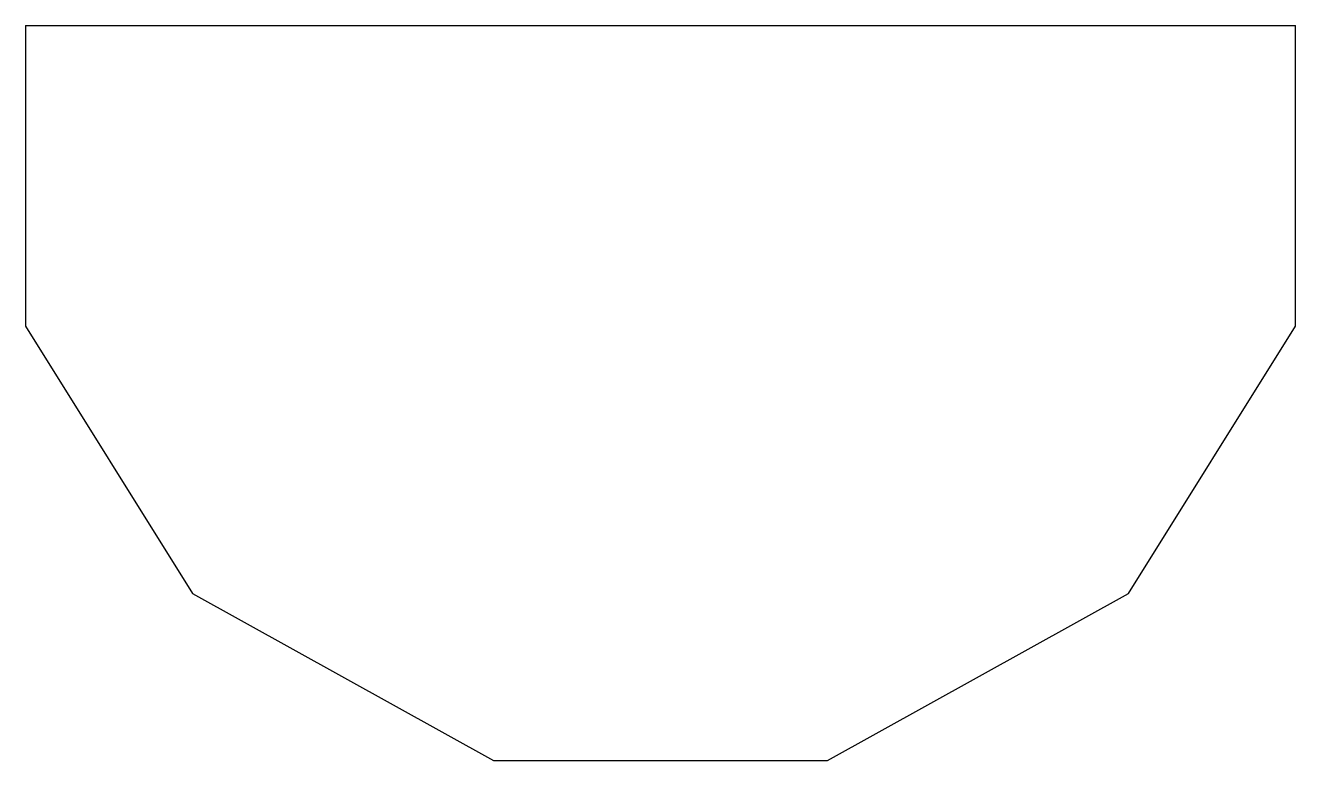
# Model space of a CAD drawing. Extents: x 129.5 to 167.5, y 94 to 116.
import ezdxf

# ---------------------------------------------------------------- set-up
doc = ezdxf.new("R2010")
doc.units = 0
doc.layers.add('View009', color=7, linetype='CONTINUOUS')

msp = doc.modelspace()

# ---------------------------------------------------------------- linework, layer by layer
at = {"layer": 'View009'}
for p, q in [((129.5, 116), (129.5, 107)), ((129.5, 116), (167.5, 116)), ((167.5, 107), (167.5, 116)), ((129.5, 107), (134.5, 99)), ((162.5, 99), (167.5, 107)), ((134.5, 99), (143.5, 94)), ((153.5, 94), (162.5, 99)), ((143.5, 94), (153.5, 94))]:
    msp.add_line(p, q, dxfattribs=at)

doc.saveas('drawing.dxf')
